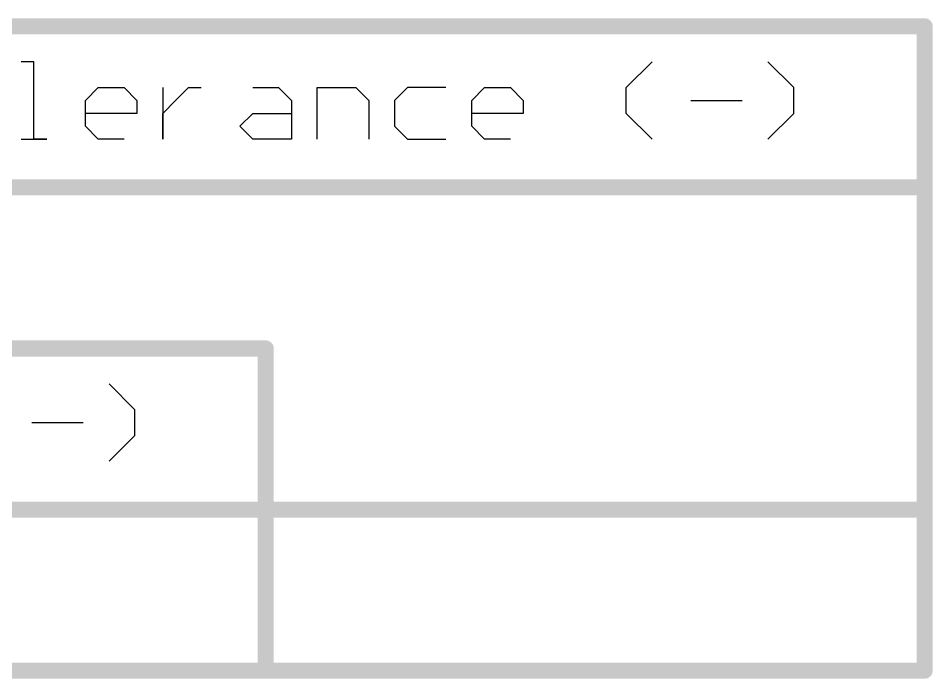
# Model space of a CAD drawing. Header units: millimetres. Extents: x 1.5 to 19.4, y 0 to 11.5.
# Drawn here: x 10.948 to 11.8, y 3.981 to 4.596 of the extents above; entities that cross this region are included whole.
import ezdxf

# ---------------------------------------------------------------- set-up
doc = ezdxf.new("R2010")
doc.units = ezdxf.units.MM
doc.header["$MEASUREMENT"] = 0
doc.layers.add('DrillDrawing', color=1, linetype='Continuous')

msp = doc.modelspace()

# ---------------------------------------------------------------- linework, layer by layer
at = {"layer": 'DrillDrawing'}
for p, q in [((10.9624, 4.55534), (10.95041, 4.55534)), ((10.9624, 4.48336), (10.9624, 4.55534)), ((11.51422, 4.53134), (11.53822, 4.55534)), ((11.67017, 4.53134), (11.64618, 4.55534)), ((11.01039, 4.51935), (11.02238, 4.53134)), ((11.02238, 4.53134), (11.04637, 4.53134)), ((11.04637, 4.53134), (11.05837, 4.51935)), ((11.08236, 4.53134), (11.08236, 4.48336)), ((11.09436, 4.51935), (11.10636, 4.53134)), ((11.10636, 4.53134), (11.11835, 4.53134)), ((11.16634, 4.53134), (11.19033, 4.53134)), ((11.19033, 4.53134), (11.20232, 4.51935)), ((11.22632, 4.48336), (11.22632, 4.53134)), ((11.22632, 4.53134), (11.2623, 4.53134)), ((11.2623, 4.53134), (11.2743, 4.51935)), ((11.31029, 4.53134), (11.29829, 4.51935)), ((11.34628, 4.53134), (11.31029, 4.53134)), ((11.37027, 4.51935), (11.38227, 4.53134)), ((11.38227, 4.53134), (11.40626, 4.53134)), ((11.40626, 4.53134), (11.41825, 4.51935)), ((11.51422, 4.50735), (11.51422, 4.53134)), ((11.67017, 4.50735), (11.67017, 4.53134)), ((11.01039, 4.49536), (11.01039, 4.51935)), ((11.05837, 4.51935), (11.05837, 4.50735)), ((11.08236, 4.50735), (11.09436, 4.51935)), ((11.20232, 4.51935), (11.20232, 4.48336)), ((11.2743, 4.51935), (11.2743, 4.48336)), ((11.29829, 4.51935), (11.29829, 4.49536)), ((11.37027, 4.49536), (11.37027, 4.51935)), ((11.41825, 4.51935), (11.41825, 4.50735)), ((11.5742, 4.51935), (11.62219, 4.51935)), ((11.05837, 4.50735), (11.01039, 4.50735)), ((11.08236, 4.48336), (11.08236, 4.50735)), ((11.15434, 4.49536), (11.16634, 4.50735)), ((11.16634, 4.50735), (11.20232, 4.50735)), ((11.41825, 4.50735), (11.37027, 4.50735)), ((11.53822, 4.48336), (11.51422, 4.50735)), ((11.64618, 4.48336), (11.67017, 4.50735)), ((11.02238, 4.48336), (11.01039, 4.49536)), ((11.16634, 4.48336), (11.15434, 4.49536)), ((11.29829, 4.49536), (11.31029, 4.48336)), ((11.38227, 4.48336), (11.37027, 4.49536)), ((10.95041, 4.48336), (10.9744, 4.48336)), ((10.9744, 4.48336), (10.9624, 4.48336)), ((11.04637, 4.48336), (11.02238, 4.48336)), ((11.20232, 4.48336), (11.16634, 4.48336)), ((11.31029, 4.48336), (11.34628, 4.48336)), ((11.40626, 4.48336), (11.38227, 4.48336)), ((11.05638, 4.23134), (11.03239, 4.25534)), ((11.05638, 4.20735), (11.05638, 4.23134)), ((10.96041, 4.21935), (11.0084, 4.21935)), ((11.03239, 4.18336), (11.05638, 4.20735))]:
    msp.add_line(p, q, dxfattribs=at)
at = {"layer": 'DrillDrawing', "const_width": 0.015}
for points in [[(1.49102, 4.58836), (11.79217, 4.58836)], [(11.79217, 3.98836), (11.79217, 4.58836)], [(1.49102, 4.43836), (11.79217, 4.43836)], [(1.49102, 4.28836), (11.17838, 4.28836)], [(11.17838, 3.98836), (11.17838, 4.28836)], [(1.49102, 4.13836), (11.17838, 4.13836)], [(1.49102, 4.13836), (11.17838, 4.13836)], [(1.49102, 4.13836), (11.79217, 4.13836)], [(1.49102, 3.98836), (11.17838, 3.98836)], [(1.49102, 3.98836), (11.79217, 3.98836)]]:
    msp.add_lwpolyline(points, dxfattribs=at)
at = {"layer": 'DrillDrawing', "const_width": 0.0075}
for points in [[(11.78842, 4.58836, 1), (11.79592, 4.58836, 1)], [(11.78842, 4.58836, 1), (11.79592, 4.58836, 1)], [(11.78842, 4.43836, 1), (11.79592, 4.43836, 1)], [(11.17463, 4.28836, 1), (11.18213, 4.28836, 1)], [(11.17463, 4.28836, 1), (11.18213, 4.28836, 1)], [(11.17463, 4.13836, 1), (11.18213, 4.13836, 1)], [(11.17463, 4.13836, 1), (11.18213, 4.13836, 1)], [(11.78842, 4.13836, 1), (11.79592, 4.13836, 1)], [(11.17463, 3.98836, 1), (11.18213, 3.98836, 1)], [(11.17463, 3.98836, 1), (11.18213, 3.98836, 1)], [(11.78842, 3.98836, 1), (11.79592, 3.98836, 1)], [(11.78842, 3.98836, 1), (11.79592, 3.98836, 1)]]:
    msp.add_lwpolyline(points, format="xyb", close=True, dxfattribs=at)

doc.saveas('drawing.dxf')
